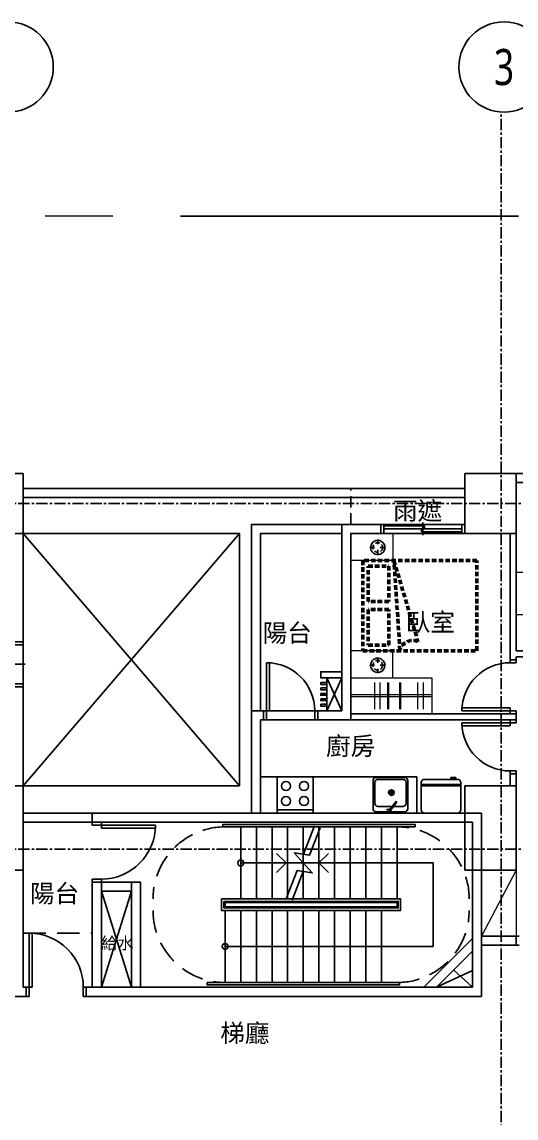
# Model space of a CAD drawing. Header units: millimetres. Extents: x -3377 to 119122, y -22007 to 15479.
# Drawn here: x 53169 to 53991, y 13502 to 15325 of the extents above; entities that cross this region are included whole.
import ezdxf
from ezdxf.enums import TextEntityAlignment as Align

# ---------------------------------------------------------------- set-up
doc = ezdxf.new("R2010")
doc.units = ezdxf.units.MM
doc.header["$LTSCALE"] = 150
doc.header["$MEASUREMENT"] = 0
for name, pattern in [('11', [0.15, 0.1, -0.05]), ('CENTER', [2, 1.25, -0.25, 0.25, -0.25]), ('HIDDEN', [0.375, 0.25, -0.125]), ('HIDDEN2', [0.1875, 0.125, -0.0625])]:
    doc.linetypes.add(name, pattern=pattern)
doc.layers.get('0').update_dxf_attribs({"plot": 0})
for name, color, linetype in [('ASSLN', 8, 'Continuous'), ('COL', 1, 'Continuous'), ('Col-Line', 8, 'CENTER'), ('Duct', 1, 'Continuous'), ('GRID', 5, 'CENTER'), ('OPEN', 4, 'Continuous'), ('OTHER', 4, 'Continuous'), ('STAIR', 4, 'Continuous'), ('TEXT', 2, 'Continuous'), ('WALL', 2, 'Continuous'), ('WALL2', 3, 'Continuous'), ('WALL3', 4, 'Continuous')]:
    doc.layers.add(name, color=color, linetype=linetype)
doc.layers.add('FUNITURE', color=9, linetype='Continuous', plot=False)
doc.layers.add('S-ARCH', color=252, linetype='Continuous', plot=False)
doc.styles.add('C1', font='', dxfattribs={"bigfont": 'japanese.shx'})
doc.styles.add('HH', font='')
doc.styles.get('C1').set_extended_font_data('微軟正黑體')
doc.styles.get('HH').set_extended_font_data('Microsoft JhengHei')

# ---------------------------------------------------------------- blocks, each defined once
blk = doc.blocks.new('A$C3CD31075')
at = {"color": 252}
for p, q in [((711.5, 785), (1446.5, 785)), ((711.5, 770), (1446.5, 770)), ((1071.5, 710), (711.5, 710)), ((1071.5, 290), (711.5, 710)), ((711.5, 290), (1071.5, 710)), ((1071.5, 710), (1071.5, 290)), ((711.5, 290), (1071.5, 290)), ((841.5, 115), (891.5, -45)), ((891.5, 115), (841.5, -45)), ((1399, -45), (1459, -17.1)), ((1459, -45), (1427.7, -16.3))]:
    blk.add_line(p, q, dxfattribs=at)
at = {"color": 252, "linetype": 'HIDDEN2'}
blk.add_line((1256.5, 725, 1.1), (1256.5, 785, -0.4), dxfattribs=at)
at = {"color": 252, "linetype": 'HIDDEN'}
blk.add_line((711.5, 45), (826.5, 45), dxfattribs=at)
at = {"color": 252}
blk.add_lwpolyline([(1216.5, 415), (1216.5, 470), (1241.5, 470), (1241.5, 415), (1216.5, 415), (1241.5, 470), (1216.5, 470), (1241.5, 415)], dxfattribs=at)
at = {"color": 252, "linetype": 'HIDDEN'}
for centre, start, end in [((1047.5, 102), 90, 180), ((1333.5, 102, 0.5), 0, 90), ((1047.5, 83, 0.5), 180, 270), ((1333.5, 83, 1.1), 270, 0)]:
    blk.add_arc(centre, 120, start, end, dxfattribs=at)
at = {"layer": 'ASSLN', "color": 252}
for points in [[(1206.5, 462), (1206.5, 459), (1216.5, 459), (1216.5, 462)], [(1206.5, 453), (1206.5, 450), (1216.5, 450), (1216.5, 453)], [(1206.5, 444), (1206.5, 441), (1216.5, 441), (1216.5, 444)], [(1206.5, 435), (1206.5, 432), (1216.5, 432), (1216.5, 435)], [(1206.5, 426), (1206.5, 423), (1216.5, 423), (1216.5, 426)]]:
    blk.add_lwpolyline(points, close=True, dxfattribs=at)
at = {"layer": 'COL', "color": 252}
for points in [[(711.5, 810), (626.5, 810), (626.5, 710), (711.5, 710)], [(1446.5, 810), (1531.5, 810), (1531.5, 710), (1446.5, 710)], [(711.5, 290), (626.5, 290), (626.5, 150), (711.5, 150)], [(1446.5, 290), (1531.5, 290), (1531.5, 150), (1446.5, 150)]]:
    blk.add_lwpolyline(points, close=True, dxfattribs=at)
at = {"layer": 'Col-Line', "color": 252, "linetype": 'ByBlock'}
for centre in [(686.5, 1486), (1511.5, 1486)]:
    blk.add_circle(centre, 75, dxfattribs=at)
at = {"layer": 'Duct', "color": 252, "linetype": 'CENTER', "ltscale": 3}
blk.add_lwpolyline([(-2626.8, -1606.5), (-2626.8, -349.3), (-2626.9, 1238.2), (3181.4, 1238.1), (3180.9, -349.4), (3180.5, -1606.5), (198.7, -1606.5)], close=True, dxfattribs=at)
blk.add_lwpolyline([(-2626.8, -1606.5), (-2626.8, -349.3), (-2626.9, 1238.2), (3181.4, 1238.1), (3180.9, -349.4), (3180.5, -1606.5), (198.7, -1606.5)], close=True, dxfattribs=at)
at = {"layer": 'FUNITURE', "color": 252, "linetype": '11', "ltscale": 0.5}
for p, q in [((1301.5, 699.8), (1301.5, 690.7)), ((1301.5, 699.8), (1301.5, 690.7)), ((1288.4, 686.7), (1297.5, 686.7)), ((1301.5, 682.7), (1301.5, 673.6)), ((1301.5, 682.7), (1301.5, 673.6)), ((1305.5, 686.7), (1314.6, 686.7)), ((1305.5, 686.7), (1314.6, 686.7)), ((1301.3, 494.7), (1301.3, 503.7)), ((1301.3, 494.7), (1301.3, 503.7)), ((1288.2, 490.7), (1297.3, 490.7)), ((1301.3, 477.6), (1301.3, 486.7)), ((1301.3, 477.6), (1301.3, 486.7)), ((1305.3, 490.7), (1314.3, 490.7)), ((1305.3, 490.7), (1314.3, 490.7))]:
    blk.add_line(p, q, dxfattribs=at)
at = {"layer": 'FUNITURE', "color": 252, "linetype": '11', "lineweight": 50, "ltscale": 0.5}
for p, q in [((1338.3, 515.4), (1328.3, 665)), ((1328.3, 665), (1368.3, 530))]:
    blk.add_line(p, q, dxfattribs=at)
at = {"layer": 'FUNITURE', "color": 252, "lineweight": 13, "ltscale": 0.5}
for p, q in [((1296.5, 417.9), (1296.5, 462.1)), ((1305.6, 417.9), (1305.6, 462.1)), ((1317.6, 462.1), (1317.6, 417.9)), ((1319.7, 417.9), (1319.7, 462.1)), ((1337.6, 462.1), (1337.6, 417.9)), ((1339.7, 417.9), (1339.7, 462.1)), ((1368.2, 417.9), (1368.2, 462.1)), ((1377.3, 417.9), (1377.3, 462.1))]:
    blk.add_line(p, q, dxfattribs=at)
at = {"layer": 'FUNITURE', "color": 252, "lineweight": 5, "ltscale": 0.5}
for p, q in [((1391.5, 441.5), (1256.5, 441.5)), ((1391.5, 438.5), (1256.5, 438.5))]:
    blk.add_line(p, q, dxfattribs=at)
at = {"layer": 'FUNITURE', "color": 252}
for p, q in [((1106.5, 305), (1366.5, 305)), ((1133.8, 245), (1133.8, 305)), ((1133.8, 305), (1193.8, 305)), ((1193.8, 305), (1193.8, 245)), ((1293.5, 252), (1293.5, 299)), ((1296.5, 261), (1296.5, 296)), ((1298.5, 304), (1346.5, 304)), ((1301.5, 301), (1343.5, 301)), ((1348.5, 296), (1348.5, 261)), ((1351.5, 299), (1351.5, 252)), ((1366.5, 305), (1366.5, 245)), ((1322.5, 280.5), (1325.8, 277.2)), ((1325.8, 280.5), (1322.5, 277.2)), ((1324.1, 281.2), (1324.1, 276.5)), ((1343.5, 256), (1301.5, 256)), ((1322, 252), (1331.2, 263.8)), ((1323.6, 250.8), (1332.8, 262.5)), ((1332, 261.6), (1330.4, 262.8)), ((1332.7, 263.2), (1331.9, 263.9)), ((1193.8, 250), (1133.8, 250)), ((1193.8, 245), (1133.8, 245)), ((1346.5, 247), (1298.5, 247)), ((1316.3, 250), (1316.3, 251)), ((1320.4, 251), (1316.3, 251)), ((1320.3, 250), (1316.3, 250)), ((1320.3, 252), (1323.6, 248.7)), ((1323.6, 252), (1320.3, 248.7))]:
    blk.add_line(p, q, dxfattribs=at)
at = {"layer": 'FUNITURE', "color": 252, "ltscale": 0.5}
for p, q in [((1373.5, 250.5), (1373.5, 295.5)), ((1439.5, 292.2), (1373.5, 292.2)), ((1379, 301), (1434, 301)), ((1431.2, 304.3), (1423.1, 304.3)), ((1423.1, 304.3), (1423.1, 301)), ((1423.1, 303), (1431.2, 303)), ((1431.2, 301), (1431.2, 304.3)), ((1439.5, 295.5), (1439.5, 250.5)), ((1439.5, 290.1), (1373.5, 290.1)), ((1366.5, 245), (1446.5, 245)), ((1434, 245), (1379, 245))]:
    blk.add_line(p, q, dxfattribs=at)
at = {"layer": 'FUNITURE', "color": 252, "lineweight": 5, "ltscale": 0.5}
for points in [[(1256.5, 665), (1256.5, 710), (1326.5, 710), (1326.5, 665), (1256.5, 665), (1256.5, 665)], [(1531.5, 645), (1531.5, 575), (1591.5, 575), (1591.5, 645), (1531.5, 645), (1531.5, 645)], [(1256.5, 515), (1256.5, 470), (1326.5, 470), (1326.5, 515), (1256.5, 515), (1256.5, 515)], [(1531.5, 150), (1531.5, 40), (1474, 40), (1474, 150), (1531.5, 150), (1474, 40)]]:
    blk.add_lwpolyline(points, dxfattribs=at)
at = {"layer": 'FUNITURE', "color": 252, "linetype": '11', "ltscale": 0.5}
for points in [[(1301.5, 698.6), (1298.6, 698.2), (1295.8, 697.1), (1293.4, 695.4), (1291.5, 693.1), (1290.2, 690.4), (1289.7, 687.5), (1289.8, 684.6), (1290.7, 681.8), (1292.3, 679.2), (1294.4, 677.2), (1297, 675.7), (1299.8, 674.9), (1302.8, 674.9), (1305.7, 675.6), (1308.3, 677), (1310.5, 678.9), (1312.1, 681.4), (1313.1, 684.2), (1313.4, 687.1), (1312.9, 690.1), (1311.7, 692.8), (1309.9, 695.1), (1307.5, 696.9), (1304.8, 698.1), (1301.9, 698.6), (1301.5, 698.6)], [(1301.3, 478.8), (1298.4, 479.2), (1295.6, 480.3), (1293.2, 482), (1291.3, 484.3), (1290, 486.9), (1289.4, 489.8), (1289.6, 492.8), (1290.5, 495.6), (1292.1, 498.1), (1294.2, 500.2), (1296.8, 501.7), (1299.6, 502.4), (1302.6, 502.5), (1305.5, 501.8), (1308.1, 500.4), (1310.3, 498.4), (1311.9, 496), (1312.9, 493.2), (1313.2, 490.2), (1312.7, 487.3), (1311.5, 484.6), (1309.7, 482.3), (1307.3, 480.5), (1304.6, 479.3), (1301.7, 478.8), (1301.3, 478.8)]]:
    blk.add_lwpolyline(points, close=True, dxfattribs=at)
at = {"layer": 'FUNITURE', "color": 252, "linetype": '11', "lineweight": 50, "ltscale": 0.5}
blk.add_lwpolyline([(1276.5, 665), (1276.5, 515), (1466.5, 515), (1466.5, 665), (1276.5, 665)], dxfattribs=at)
for points in [[(1285.5, 655.8), (1319.9, 655.8), (1319.9, 596.7), (1285.5, 596.7)], [(1285.5, 524.2), (1319.9, 524.2), (1319.9, 583.3), (1285.5, 583.3)]]:
    blk.add_lwpolyline(points, close=True, dxfattribs=at)
at = {"layer": 'FUNITURE', "color": 252, "lineweight": 5, "ltscale": 0.5}
for points in [[(1531.5, 575), (1676.5, 575), (1676.5, 515), (1531.5, 515)], [(1256.5, 470), (1391.5, 470), (1391.5, 410), (1256.5, 410)]]:
    blk.add_lwpolyline(points, close=True, dxfattribs=at)
at = {"layer": 'FUNITURE', "color": 252, "linetype": '11', "ltscale": 0.5}
for centre in [(1301.5, 686.7), (1301.3, 490.7)]:
    blk.add_circle(centre, 8, dxfattribs=at)
at = {"layer": 'FUNITURE', "color": 252}
for centre, radius in [((1148.8, 290), 7.5), ((1178.8, 290), 7.5), ((1324.1, 278.9), 4.63), ((1324.1, 278.9), 2.34), ((1148.8, 265), 7.5), ((1178.8, 265), 7.5), ((1321.9, 250.3), 1.7)]:
    blk.add_circle(centre, radius, dxfattribs=at)
at = {"layer": 'FUNITURE', "color": 252, "linetype": '11', "lineweight": 50, "ltscale": 0.5}
blk.add_arc((1359.1, 510.7), 21.3, 64.5155, 167.463, dxfattribs=at)
at = {"layer": 'FUNITURE', "color": 252}
for centre, radius, start, end in [((1298.5, 299), 5, 90, 180), ((1301.5, 296), 5, 90, 180), ((1343.5, 296), 5, 360, 90), ((1346.5, 299), 5, 360, 90), ((1301.5, 261), 5, 180, 270), ((1331.6, 263.5), 0.5, 52.041, 142.041), ((1332.4, 262.9), 0.5, 322.041, 52.041), ((1343.5, 261), 5, 270, 360), ((1298.5, 252), 5, 180, 270), ((1346.5, 252), 5, 270, 360)]:
    blk.add_arc(centre, radius, start, end, dxfattribs=at)
at = {"layer": 'FUNITURE', "color": 252, "ltscale": 0.5}
for centre, start, end in [((1379, 295.5), 90, 180), ((1434, 295.5), 0, 90), ((1379, 250.5), 180, 270), ((1434, 250.5), 270, 0)]:
    blk.add_arc(centre, 5.5, start, end, dxfattribs=at)
at = {"layer": 'GRID', "color": 252, "ltscale": 0.1}
for p, q in [((1506.5, -1229.2), (1506.5, 1411)), ((1506.5, -1229.2), (1506.5, 1411)), ((-766.7, 760), (3025, 760)), ((-766.7, 185), (3025, 185))]:
    blk.add_line(p, q, dxfattribs=at)
at = {"layer": 'OPEN', "color": 252, "linetype": 'Continuous'}
for p, q in [((1306.5, 725), (1311.5, 725)), ((1311.5, 725), (1311.5, 710)), ((1441.5, 725), (1311.5, 725)), ((1311.5, 722.5), (1379, 722.5)), ((1441.5, 717.5), (1311.5, 717.5)), ((1374, 712.5), (1374, 717.5)), ((1441.5, 712.5), (1374, 712.5)), ((1376.5, 707), (1376.5, 728)), ((1379, 722.5), (1379, 717.5)), ((1446.5, 725), (1441.5, 725)), ((1441.5, 725), (1441.5, 710)), ((1311.5, 710), (1306.5, 710)), ((1311.5, 710), (1441.5, 710)), ((1441.5, 710), (1446.5, 710)), ((711.5, 530), (711.5, 525)), ((711.5, 525), (696.5, 525)), ((711.5, 525), (711.5, 460)), ((693.5, 492.5), (714.5, 492.5)), ((1116.5, 415), (1116.5, 495)), ((1116.5, 495), (1121.5, 495)), ((1121.5, 495), (1121.5, 415)), ((1521.5, 500), (1521.5, 495)), ((1521.5, 495), (1531.5, 495)), ((1531.5, 495), (1531.5, 500)), ((711.5, 460), (696.5, 460)), ((711.5, 455), (711.5, 460)), ((1441.5, 415), (1441.5, 420)), ((1441.5, 420), (1521.5, 420)), ((1521.5, 420), (1521.5, 415)), ((1111.5, 415), (1116.5, 415)), ((1116.5, 415), (1116.5, 400)), ((1116.5, 415), (1196.5, 415)), ((1121.5, 415), (1116.5, 415)), ((1201.5, 415), (1196.5, 415)), ((1196.5, 415), (1196.5, 400)), ((1521.5, 415), (1441.5, 415)), ((1521.5, 410), (1521.5, 415)), ((1521.5, 415), (1531.5, 415)), ((1531.5, 415), (1531.5, 410)), ((1116.5, 400), (1111.5, 400)), ((1196.5, 400), (1116.5, 400)), ((1196.5, 400), (1201.5, 400)), ((1521.5, 395), (1441.5, 395)), ((1441.5, 395), (1441.5, 390)), ((1441.5, 390), (1521.5, 390)), ((1521.5, 400), (1521.5, 395)), ((1521.5, 395), (1531.5, 395)), ((1521.5, 390), (1521.5, 395)), ((1531.5, 395), (1531.5, 400)), ((1521.5, 310), (1521.5, 315)), ((1521.5, 315), (1531.5, 315)), ((1531.5, 315), (1531.5, 310)), ((826.5, 225), (826.5, 230)), ((841.5, 225), (826.5, 225)), ((841.5, 230), (841.5, 225)), ((841.5, 225), (931.5, 225)), ((841.5, 220), (841.5, 225)), ((931.5, 220), (841.5, 220)), ((931.5, 225), (931.5, 220)), ((841.5, 135), (826.5, 135)), ((826.5, 135), (826.5, 130)), ((841.5, 130), (841.5, 135)), ((721.5, -45), (721.5, 45)), ((721.5, 45), (726.5, 45)), ((726.5, 45), (726.5, -45)), ((1531.5, 40), (1536.5, 40)), ((1536.5, 25), (1531.5, 25)), ((716.5, -45), (721.5, -45)), ((721.5, -45), (721.5, -60)), ((726.5, -45), (721.5, -45)), ((816.5, -45), (811.5, -45)), ((811.5, -45), (811.5, -60)), ((721.5, -60), (716.5, -60)), ((811.5, -60), (816.5, -60))]:
    blk.add_line(p, q, dxfattribs=at)
for centre, radius, start, end in [((1116.5, 415), 80, 0, 90), ((1521.5, 415), 80, 90, 180), ((1521.5, 395), 80, 180, 270), ((841.5, 225), 90, 270, 0), ((721.5, -45), 90, 0, 90)]:
    blk.add_arc(centre, radius, start, end, dxfattribs=at)
at = {"layer": 'OTHER', "color": 252}
for p, q in [((1196.2, 223.8), (1177.7, 176.3)), ((1158.8, 100.2), (1177.3, 147.7))]:
    blk.add_line(p, q, dxfattribs=at)
blk.add_lwpolyline([(1149.5, 103.8), (1167.2, 149.2), (1192.5, 145.4), (1162.5, 178.6), (1187.8, 174.8), (1205.5, 220.2)], dxfattribs=at)
at = {"layer": 'STAIR', "color": 252}
for p, q in [((1073.5, 102, -0.5), (1073.5, 222, -0.5)), ((1099.5, 102), (1099.5, 222)), ((1125.5, 102), (1125.5, 222)), ((1151.5, 102), (1151.5, 222)), ((1177.5, 102), (1177.5, 222)), ((1203.5, 102), (1203.5, 222)), ((1229.5, 102), (1229.5, 222)), ((1255.5, 102), (1255.5, 222)), ((1281.5, 102), (1281.5, 222)), ((1307.5, 102), (1307.5, 222)), ((1333.5, 102), (1333.5, 222)), ((1047.5, 83), (1047.5, -37)), ((1073.5, 83, 0.5), (1073.5, -37, 0.5)), ((1099.5, 83, 0.5), (1099.5, -37, 0.5)), ((1125.5, 83, 0.5), (1125.5, -37, 0.5)), ((1151.5, 83, 0.5), (1151.5, -37, 0.5)), ((1177.5, 83, 0.5), (1177.5, -37, 0.5)), ((1203.5, 83, 0.5), (1203.5, -37, 0.5)), ((1229.5, 83, 0.5), (1229.5, -37, 0.5)), ((1255.5, 83, 0.5), (1255.5, -37, 0.5)), ((1281.5, 83, 0.5), (1281.5, -37, 0.5)), ((1307.5, 83, 0.5), (1307.5, -37, 0.5))]:
    blk.add_line(p, q, dxfattribs=at)
for points, elevation in [([(1043.5, 222), (1363.5, 222), (1363.5, 226), (1043.5, 226)], -0.5), ([(1017.5, -37), (1337.5, -37), (1337.5, -41), (1017.5, -41)], 0.5)]:
    blk.add_lwpolyline(points, close=True, dxfattribs=dict(at, elevation=elevation))
for points in [[(1133.1, 177.9), (1149.1, 162), (1133.1, 146.1)], [(1219.4, 177.9), (1203.5, 162), (1219.4, 146.1)], [(1073.5, 162), (1073.5, 162), (1393.5, 162), (1393.5, 23), (1047.5, 23)], [(1041.5, 102), (1339.5, 102), (1339.5, 83), (1041.5, 83), (1041.5, 102), (1041.5, 102)]]:
    blk.add_lwpolyline(points, dxfattribs=at)
for points in [[(1045.5, 98), (1335.5, 98), (1335.5, 87), (1045.5, 87)], [(1047.5, 96), (1333.5, 96), (1333.5, 89), (1047.5, 89)]]:
    blk.add_lwpolyline(points, close=True, dxfattribs=at)
at = {"layer": 'TEXT', "color": 252, "extrusion": (0, 0, -1)}
for centre in [(1073.5, 162), (1047.5, 23)]:
    blk.add_ellipse(centre, major_axis=(-3.54, 3.54), ratio=1, start_param=0.785398, end_param=7.068583, dxfattribs=at)
at = {"layer": 'WALL', "color": 252}
for p, q in [((2501.5, 810), (1531.5, 810)), ((2501.5, 795), (1531.5, 795)), ((1306.5, 725), (1306.5, 710)), ((1446.5, 710), (1446.5, 725)), ((711.5, 530), (696.5, 530)), ((711.5, 530), (711.5, 530)), ((696.5, 455), (711.5, 455)), ((1091.5, 245), (1091.5, 415)), ((1111.5, 415), (1091.5, 415)), ((1111.5, 400), (1111.5, 415)), ((1241.5, 415), (1201.5, 415)), ((1201.5, 400), (1201.5, 415)), ((1106.5, 245), (1106.5, 400)), ((1111.5, 400), (1106.5, 400)), ((1256.5, 400), (1201.5, 400)), ((1473, 245), (826.5, 245)), ((826.5, 230), (826.5, 245)), ((1473, 245), (1474, 245)), ((1474, 245), (1474, -60)), ((826.5, 230), (841.5, 230)), ((1459, 230), (841.5, 230)), ((841.5, 230), (841.5, 230)), ((1459, 229), (1459, 230)), ((1459, 229), (1459, -45)), ((826.5, -45), (826.5, 130)), ((826.5, 130), (841.5, 130)), ((841.5, -45), (841.5, 130)), ((1474, 40), (1531.5, 40)), ((1531.5, 25), (1531.5, 40)), ((1377.8, -45), (1459, 36.2)), ((1531.5, 25), (1474, 25)), ((1399, -45), (1459, 15)), ((716.5, -45), (711.5, -45)), ((716.5, -60), (716.5, -45)), ((1459, -45), (816.5, -45)), ((816.5, -60), (816.5, -45)), ((836.5, -45), (851.5, -45)), ((716.5, -60), (696.5, -60)), ((1474, -60), (816.5, -60))]:
    blk.add_line(p, q, dxfattribs=at)
for points in [[(1446.5, 725), (1241.5, 725), (1241.5, 415)], [(711.5, 710), (711.5, -45)], [(1446.5, 710), (1256.5, 710), (1256.5, 400)], [(891.5, -45), (891.5, 130), (906.5, 130), (906.5, -45)]]:
    blk.add_lwpolyline(points, dxfattribs=at)
blk.add_lwpolyline([(891.5, 130), (841.5, 130), (841.5, 115), (891.5, 115)], close=True, dxfattribs=at)
at = {"layer": 'WALL2', "color": 252}
for p, q in [((1521.5, 500), (1521.5, 710)), ((1531.5, 515), (1531.5, 710)), ((1686.5, 515), (1531.5, 515)), ((1531.5, 500), (1521.5, 500)), ((1686.5, 505), (1531.5, 505)), ((1531.5, 500), (1531.5, 505)), ((1521.5, 410), (1256.5, 410)), ((1531.5, 410), (1521.5, 410)), ((1531.5, 400), (1531.5, 410)), ((1521.5, 400), (1256.5, 400)), ((1531.5, 400), (1521.5, 400)), ((1521.5, 290), (1521.5, 310)), ((1531.5, 310), (1521.5, 310)), ((1531.5, 290), (1531.5, 310))]:
    blk.add_line(p, q, dxfattribs=at)
blk.add_lwpolyline([(1241.5, 480), (1206.5, 480), (1206.5, 470), (1241.5, 470)], dxfattribs=at)
at = {"layer": 'WALL3', "color": 252}
for p, q in [((826.5, 245), (711.5, 245)), ((826.5, 230), (711.5, 230))]:
    blk.add_line(p, q, dxfattribs=at)
for points in [[(1241.5, 725), (1091.5, 725), (1091.5, 415)], [(1241.5, 710), (1106.5, 710), (1106.5, 415)]]:
    blk.add_lwpolyline(points, dxfattribs=at)
at = {"layer": 'Col-Line', "color": 252, "style": 'C1', "width": 0.75}
blk.add_text('3', height=60, dxfattribs=at).set_placement((1511.5, 1486), align=Align.MIDDLE)
at = {"layer": 'TEXT', "color": 252, "style": 'HH'}
for s, p in [('雨遮', (1367.7, 732.8)), ('臥室', (1388.8, 547.4)), ('陽台', (1150.7, 529.6)), ('廚房', (1256.2, 341.5)), ('陽台', (763.8, 96.1)), ('梯廳', (1080.3, -136.1))]:
    blk.add_text(s, height=30, dxfattribs=at).set_placement(p, align=Align.CENTER)
blk.add_text('給水', height=20, dxfattribs=at).set_placement((840.7, 18.5))
blk = doc.blocks.new('2021-1102')
blk.add_blockref('A$C3CD31075', (40349.2, -1755.9))

msp = doc.modelspace()

# ---------------------------------------------------------------- block references
at = {"layer": 'S-ARCH'}
msp.add_blockref('2021-1102', (12110.4, 15520.27), dxfattribs=at)

doc.saveas('drawing.dxf')
